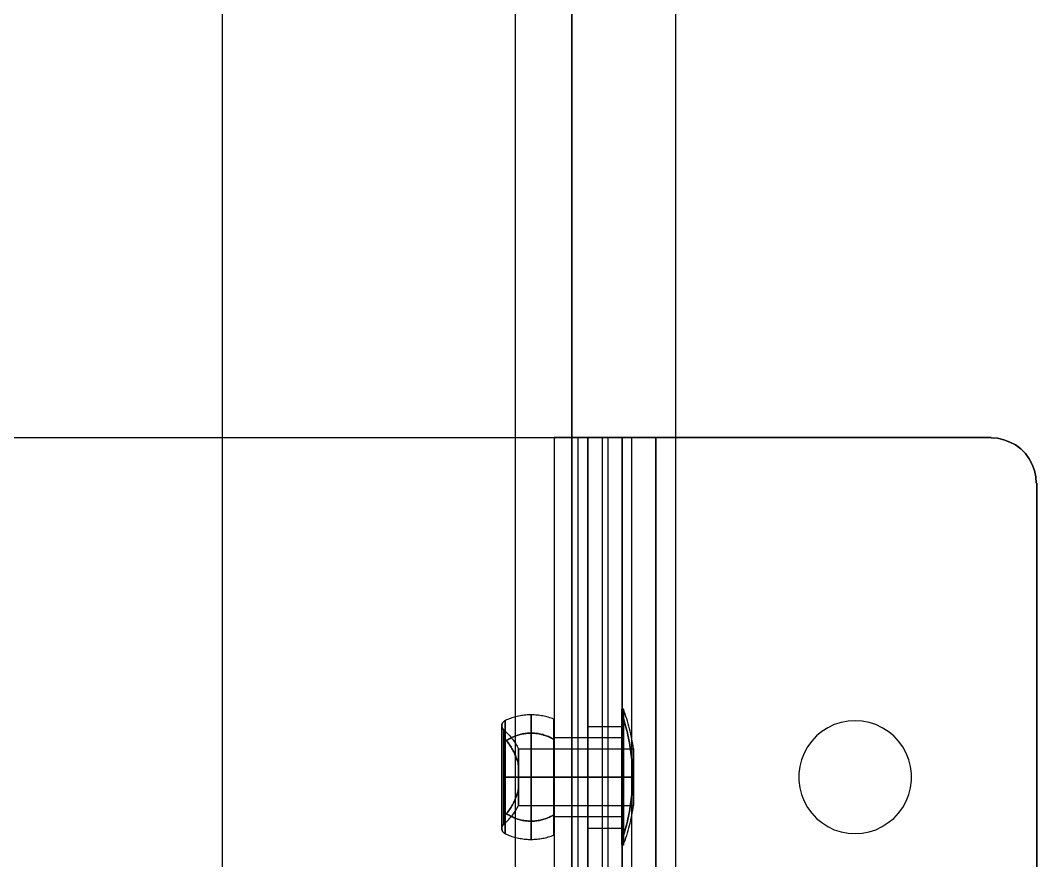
# Model space of a CAD drawing. Header units: millimetres. Extents: x 151130 to 215929, y 2134 to 34533.
# Drawn here: x 160942.96 to 160987.82, y 27814.2 to 27851.29 of the extents above; entities that cross this region are included whole.
import ezdxf

# ---------------------------------------------------------------- set-up
doc = ezdxf.new("R2010")
doc.units = ezdxf.units.MM
doc.layers.add('MUEBLES', color=8, linetype='Continuous')
doc.layers.add('OH!-Furniture', color=7, linetype='Continuous')

# ---------------------------------------------------------------- blocks, each defined once
blk = doc.blocks.new('GANCHO C SIMPLE-flat-4')
at = {"layer": 'OH!-Furniture', "color": 2, "flags": 128}
for points in [[(-66.058, -1014.904), (-96.044, -1014.904), (-96.044, -896.504), (-66.058, -896.504), (-66.058, -1014.904), (-96.044, -1014.904), (-96.044, -896.504), (-66.058, -896.504)], [(-83.542, -1012.745), (-83.533, -1012.728), (-83.523, -1012.711), (-83.512, -1012.696), (-83.5, -1012.68), (-83.486, -1012.667), (-83.472, -1012.655), (-83.456, -1012.643), (-83.44, -1012.633), (-83.423, -1012.624), (-83.405, -1012.616), (-83.387, -1012.61), (-83.369, -1012.605), (-83.35, -1012.601), (-83.331, -1012.6), (-83.311, -1012.599), (-83.292, -1012.6), (-83.273, -1012.602), (-83.255, -1012.606), (-83.236, -1012.612), (-83.218, -1012.619), (-83.201, -1012.627), (-83.184, -1012.636), (-83.168, -1012.647), (-83.153, -1012.659), (-83.139, -1012.671), (-83.126, -1012.686), (-83.139, -1012.671), (-83.153, -1012.659), (-83.168, -1012.647), (-83.184, -1012.636), (-83.201, -1012.627), (-83.218, -1012.619), (-83.236, -1012.612), (-83.255, -1012.606), (-83.273, -1012.602), (-83.292, -1012.6), (-83.311, -1012.599), (-83.331, -1012.6), (-83.35, -1012.601), (-83.369, -1012.605), (-83.387, -1012.61), (-83.405, -1012.616), (-83.423, -1012.624), (-83.44, -1012.633), (-83.456, -1012.643), (-83.472, -1012.655), (-83.486, -1012.667), (-83.5, -1012.68), (-83.512, -1012.696), (-83.523, -1012.711), (-83.533, -1012.728)], [(-82.71, -1014.89), (-82.736, -1014.844), (-82.761, -1014.798), (-82.786, -1014.75), (-82.808, -1014.703), (-82.83, -1014.654), (-82.85, -1014.605), (-82.869, -1014.556), (-82.886, -1014.506), (-82.902, -1014.456), (-82.917, -1014.405), (-82.93, -1014.354), (-82.942, -1014.302), (-82.952, -1014.25), (-82.961, -1014.198), (-82.969, -1014.146), (-82.975, -1014.094), (-82.98, -1014.041), (-82.984, -1013.988), (-82.986, -1013.935), (-82.986, -1013.882), (-82.985, -1013.829), (-82.983, -1013.776), (-82.979, -1013.723), (-82.974, -1013.671), (-82.967, -1013.618), (-82.959, -1013.566), (-82.95, -1013.514), (-82.938, -1013.463), (-82.926, -1013.411), (-82.913, -1013.36), (-82.897, -1013.309), (-82.881, -1013.259), (-82.863, -1013.209), (-82.844, -1013.16), (-82.823, -1013.111), (-82.801, -1013.063), (-82.778, -1013.015), (-82.754, -1012.968), (-82.728, -1012.922), (-82.701, -1012.877), (-82.673, -1012.832), (-82.643, -1012.788), (-82.613, -1012.745), (-82.643, -1012.788), (-82.673, -1012.832), (-82.701, -1012.877), (-82.728, -1012.922), (-82.754, -1012.968), (-82.778, -1013.015), (-82.801, -1013.063), (-82.823, -1013.111), (-82.844, -1013.16), (-82.863, -1013.209), (-82.881, -1013.259), (-82.897, -1013.309), (-82.913, -1013.36), (-82.926, -1013.411), (-82.938, -1013.463), (-82.95, -1013.514), (-82.959, -1013.566), (-82.967, -1013.618), (-82.974, -1013.671), (-82.979, -1013.723), (-82.983, -1013.776), (-82.985, -1013.829), (-82.986, -1013.882), (-82.986, -1013.935), (-82.984, -1013.988), (-82.98, -1014.041), (-82.975, -1014.094), (-82.969, -1014.146), (-82.961, -1014.198), (-82.952, -1014.25), (-82.942, -1014.302), (-82.93, -1014.354), (-82.917, -1014.405), (-82.902, -1014.456), (-82.886, -1014.506), (-82.869, -1014.556), (-82.85, -1014.605), (-82.83, -1014.654), (-82.808, -1014.703), (-82.786, -1014.75), (-82.761, -1014.798), (-82.736, -1014.844)], [(-81.541, -1013.34), (-81.599, -1013.327), (-81.657, -1013.313), (-81.714, -1013.298), (-81.771, -1013.281), (-81.827, -1013.263), (-81.883, -1013.244), (-81.939, -1013.223), (-81.993, -1013.201), (-82.048, -1013.178), (-82.102, -1013.154), (-82.155, -1013.128), (-82.208, -1013.101), (-82.26, -1013.073), (-82.311, -1013.043), (-82.362, -1013.013), (-82.412, -1012.981), (-82.461, -1012.948), (-82.509, -1012.914), (-82.557, -1012.878), (-82.603, -1012.842), (-82.65, -1012.804), (-82.694, -1012.765), (-82.738, -1012.726), (-82.781, -1012.685), (-82.738, -1012.726), (-82.694, -1012.765), (-82.65, -1012.804), (-82.603, -1012.842), (-82.557, -1012.878), (-82.509, -1012.914), (-82.461, -1012.948), (-82.412, -1012.981), (-82.362, -1013.013), (-82.311, -1013.043), (-82.26, -1013.073), (-82.208, -1013.101), (-82.155, -1013.128), (-82.102, -1013.154), (-82.048, -1013.178), (-81.993, -1013.201), (-81.939, -1013.223), (-81.883, -1013.244), (-81.827, -1013.263), (-81.771, -1013.281), (-81.714, -1013.298), (-81.657, -1013.313), (-81.599, -1013.327)], [(-81.044, -1012.686), (-81.044, -1012.765), (-81.044, -1012.842), (-81.044, -1012.915), (-81.044, -1012.986), (-81.044, -1013.053), (-81.044, -1013.118), (-81.044, -1013.178), (-81.044, -1013.236), (-81.044, -1013.29), (-81.044, -1013.34), (-81.044, -1013.29), (-81.044, -1013.236), (-81.044, -1013.178), (-81.044, -1013.118), (-81.044, -1013.053), (-81.044, -1012.986), (-81.044, -1012.915), (-81.044, -1012.842), (-81.044, -1012.765)], [(-79.305, -1012.685), (-79.348, -1012.726), (-79.393, -1012.765), (-79.437, -1012.804), (-79.483, -1012.842), (-79.53, -1012.878), (-79.577, -1012.914), (-79.626, -1012.948), (-79.675, -1012.981), (-79.725, -1013.013), (-79.775, -1013.043), (-79.826, -1013.073), (-79.879, -1013.101), (-79.931, -1013.128), (-79.985, -1013.154), (-80.039, -1013.178), (-80.093, -1013.201), (-80.148, -1013.223), (-80.203, -1013.244), (-80.259, -1013.263), (-80.316, -1013.281), (-80.373, -1013.298), (-80.43, -1013.313), (-80.488, -1013.327), (-80.545, -1013.34), (-80.488, -1013.327), (-80.43, -1013.313), (-80.372, -1013.298), (-80.316, -1013.281), (-80.259, -1013.263), (-80.203, -1013.244), (-80.148, -1013.223), (-80.093, -1013.201), (-80.039, -1013.178), (-79.985, -1013.154), (-79.931, -1013.128), (-79.879, -1013.101), (-79.826, -1013.073), (-79.775, -1013.043), (-79.725, -1013.013), (-79.675, -1012.981), (-79.626, -1012.948), (-79.577, -1012.914), (-79.53, -1012.878), (-79.483, -1012.842), (-79.437, -1012.804), (-79.393, -1012.765), (-79.348, -1012.726)], [(-79.473, -1012.745), (-79.443, -1012.788), (-79.413, -1012.832), (-79.385, -1012.877), (-79.358, -1012.922), (-79.333, -1012.968), (-79.308, -1013.015), (-79.285, -1013.063), (-79.263, -1013.111), (-79.243, -1013.16), (-79.223, -1013.209), (-79.205, -1013.259), (-79.189, -1013.309), (-79.174, -1013.36), (-79.16, -1013.411), (-79.148, -1013.463), (-79.137, -1013.514), (-79.127, -1013.566), (-79.119, -1013.618), (-79.113, -1013.671), (-79.108, -1013.723), (-79.104, -1013.776), (-79.101, -1013.829), (-79.1, -1013.882), (-79.101, -1013.935), (-79.103, -1013.988), (-79.106, -1014.041), (-79.111, -1014.094), (-79.117, -1014.146), (-79.125, -1014.198), (-79.134, -1014.25), (-79.145, -1014.302), (-79.157, -1014.354), (-79.169, -1014.405), (-79.185, -1014.456), (-79.2, -1014.506), (-79.218, -1014.556), (-79.237, -1014.605), (-79.257, -1014.654), (-79.278, -1014.703), (-79.301, -1014.75), (-79.325, -1014.798), (-79.35, -1014.844), (-79.377, -1014.89), (-79.35, -1014.844), (-79.325, -1014.798), (-79.301, -1014.75), (-79.278, -1014.703), (-79.257, -1014.654), (-79.237, -1014.605), (-79.218, -1014.556), (-79.2, -1014.506), (-79.185, -1014.456), (-79.169, -1014.405), (-79.157, -1014.354), (-79.145, -1014.302), (-79.134, -1014.25), (-79.125, -1014.198), (-79.117, -1014.146), (-79.111, -1014.094), (-79.106, -1014.041), (-79.103, -1013.988), (-79.101, -1013.935), (-79.1, -1013.882), (-79.101, -1013.829), (-79.104, -1013.776), (-79.108, -1013.723), (-79.113, -1013.671), (-79.119, -1013.618), (-79.127, -1013.566), (-79.137, -1013.514), (-79.148, -1013.463), (-79.16, -1013.411), (-79.174, -1013.36), (-79.189, -1013.309), (-79.205, -1013.259), (-79.223, -1013.209), (-79.243, -1013.16), (-79.263, -1013.111), (-79.285, -1013.063), (-79.308, -1013.015), (-79.333, -1012.968), (-79.358, -1012.922), (-79.385, -1012.877), (-79.413, -1012.832), (-79.443, -1012.788)], [(-78.961, -1012.686), (-78.948, -1012.671), (-78.934, -1012.659), (-78.919, -1012.647), (-78.903, -1012.636), (-78.886, -1012.627), (-78.869, -1012.619), (-78.851, -1012.612), (-78.832, -1012.606), (-78.814, -1012.602), (-78.795, -1012.6), (-78.776, -1012.599), (-78.757, -1012.6), (-78.737, -1012.601), (-78.718, -1012.605), (-78.7, -1012.61), (-78.682, -1012.616), (-78.664, -1012.624), (-78.647, -1012.633), (-78.631, -1012.643), (-78.616, -1012.655), (-78.601, -1012.667), (-78.587, -1012.68), (-78.575, -1012.696), (-78.564, -1012.711), (-78.554, -1012.728), (-78.545, -1012.745), (-78.554, -1012.728), (-78.564, -1012.711), (-78.575, -1012.696), (-78.587, -1012.68), (-78.601, -1012.667), (-78.616, -1012.655), (-78.631, -1012.643), (-78.647, -1012.633), (-78.664, -1012.624), (-78.682, -1012.616), (-78.7, -1012.61), (-78.718, -1012.605), (-78.737, -1012.601), (-78.757, -1012.6), (-78.776, -1012.599), (-78.795, -1012.6), (-78.814, -1012.602), (-78.832, -1012.606), (-78.851, -1012.612), (-78.869, -1012.619), (-78.886, -1012.627), (-78.903, -1012.636), (-78.919, -1012.647), (-78.934, -1012.659), (-78.948, -1012.671)], [(-81.043, -1018.412), (-81.043, -1013.34)], [(-66.058, -1017.908), (-66.058, -1017.954), (-66.058, -1018.094), (-66.058, -1018.343), (-66.058, -1018.655), (-66.058, -1019.012), (-66.058, -1019.401), (-66.058, -1018.81), (-66.058, -1018.25), (-66.058, -1017.736), (-66.058, -1017.285), (-66.058, -1016.912), (-66.058, -1016.632), (-66.058, -1016.461), (-66.058, -1016.398), (-66.058, -1016.352), (-66.058, -1016.196), (-66.058, -1015.963), (-66.058, -1015.651), (-66.058, -1015.293), (-66.058, -1014.904), (-66.058, -1015.48), (-66.058, -1016.056), (-66.058, -1016.569), (-66.058, -1017.021), (-66.058, -1017.394), (-66.058, -1017.674), (-66.058, -1017.845)], [(-81.043, -1017.908), (-81.043, -1016.398)], [(-81.043, -1017.965), (-81.043, -1017.89)], [(-66.058, -1017.908), (-96.044, -1017.908)], [(-78.462, -1017.965), (-78.566, -1017.997), (-78.671, -1018.028), (-78.776, -1018.058), (-78.881, -1018.087), (-78.987, -1018.114), (-79.094, -1018.139), (-79.2, -1018.164), (-79.307, -1018.187), (-79.414, -1018.208), (-79.521, -1018.229), (-79.629, -1018.248), (-79.737, -1018.265), (-79.845, -1018.282), (-79.953, -1018.296), (-80.062, -1018.31), (-80.171, -1018.321), (-80.279, -1018.332), (-80.388, -1018.341), (-80.497, -1018.349), (-80.606, -1018.355), (-80.716, -1018.36), (-80.825, -1018.364), (-80.934, -1018.366), (-81.043, -1018.366), (-81.153, -1018.366), (-81.262, -1018.364), (-81.371, -1018.36), (-81.48, -1018.355), (-81.589, -1018.349), (-81.698, -1018.341), (-81.807, -1018.332), (-81.916, -1018.321), (-82.025, -1018.31), (-82.133, -1018.296), (-82.242, -1018.282), (-82.35, -1018.265), (-82.457, -1018.248), (-82.565, -1018.229), (-82.673, -1018.208), (-82.78, -1018.187), (-82.887, -1018.164), (-82.993, -1018.139), (-83.099, -1018.114), (-83.205, -1018.087), (-83.311, -1018.058), (-83.416, -1018.028), (-83.52, -1017.997), (-83.625, -1017.965), (-83.52, -1017.997), (-83.416, -1018.028), (-83.311, -1018.058), (-83.205, -1018.087), (-83.099, -1018.114), (-82.993, -1018.139), (-82.887, -1018.164), (-82.78, -1018.187), (-82.673, -1018.208), (-82.565, -1018.229), (-82.457, -1018.248), (-82.35, -1018.265), (-82.242, -1018.282), (-82.133, -1018.296), (-82.025, -1018.31), (-81.916, -1018.321), (-81.807, -1018.332), (-81.698, -1018.341), (-81.589, -1018.349), (-81.48, -1018.355), (-81.371, -1018.36), (-81.262, -1018.364), (-81.153, -1018.366), (-81.043, -1018.366), (-80.934, -1018.366), (-80.825, -1018.364), (-80.716, -1018.36), (-80.606, -1018.355), (-80.497, -1018.349), (-80.388, -1018.341), (-80.279, -1018.332), (-80.171, -1018.321), (-80.062, -1018.31), (-79.953, -1018.296), (-79.845, -1018.282), (-79.737, -1018.265), (-79.629, -1018.248), (-79.521, -1018.229), (-79.414, -1018.208), (-79.307, -1018.187), (-79.2, -1018.164), (-79.094, -1018.139), (-78.987, -1018.114), (-78.881, -1018.087), (-78.776, -1018.058), (-78.671, -1018.028), (-78.566, -1017.997)], [(-78.803, -1017.908), (-78.865, -1017.908), (-79.02, -1017.908), (-79.3, -1017.908), (-79.643, -1017.908), (-80.078, -1017.908), (-80.545, -1017.908), (-81.043, -1017.908), (-81.557, -1017.908), (-82.024, -1017.908), (-82.459, -1017.908), (-82.802, -1017.908), (-83.082, -1017.908), (-83.237, -1017.908), (-83.3, -1017.908), (-83.237, -1017.908), (-83.082, -1017.908), (-82.802, -1017.908), (-82.459, -1017.908), (-82.024, -1017.908), (-81.557, -1017.908), (-81.043, -1017.908), (-80.545, -1017.908), (-80.078, -1017.908), (-79.643, -1017.908), (-79.3, -1017.908), (-79.02, -1017.908), (-78.865, -1017.908), (-78.803, -1017.908)], [(-78.554, -1028.193), (-78.569, -1027.882), (-78.631, -1027.571), (-78.725, -1027.275), (-78.865, -1026.995), (-79.036, -1026.731), (-79.223, -1026.482), (-79.456, -1026.279), (-79.705, -1026.093), (-79.985, -1025.937), (-80.281, -1025.828), (-80.576, -1025.75), (-80.888, -1025.704), (-81.199, -1025.704), (-81.51, -1025.75), (-81.806, -1025.828), (-82.101, -1025.937), (-82.381, -1026.093), (-82.63, -1026.279), (-82.864, -1026.482), (-83.051, -1026.731), (-83.222, -1026.995), (-83.362, -1027.275), (-83.455, -1027.571), (-83.517, -1027.882), (-83.533, -1028.193), (-83.517, -1028.504), (-83.455, -1028.816), (-83.362, -1029.111), (-83.222, -1029.391), (-83.051, -1029.656), (-82.864, -1029.905), (-82.63, -1030.107), (-82.381, -1030.294), (-82.101, -1030.449), (-81.806, -1030.558), (-81.51, -1030.636), (-81.199, -1030.683), (-80.888, -1030.683), (-80.576, -1030.636), (-80.281, -1030.558), (-79.985, -1030.449), (-79.705, -1030.294), (-79.456, -1030.107), (-79.223, -1029.905), (-79.036, -1029.656), (-78.865, -1029.391), (-78.725, -1029.111), (-78.631, -1028.816), (-78.569, -1028.504), (-78.554, -1028.193)], [(-78.554, -1028.193), (-78.569, -1027.882), (-78.631, -1027.571), (-78.725, -1027.275), (-78.865, -1026.995), (-79.036, -1026.731), (-79.223, -1026.482), (-79.456, -1026.279), (-79.705, -1026.093), (-79.985, -1025.937), (-80.281, -1025.828), (-80.576, -1025.75), (-80.888, -1025.704), (-81.199, -1025.704), (-81.51, -1025.75), (-81.806, -1025.828), (-82.101, -1025.937), (-82.381, -1026.093), (-82.63, -1026.279), (-82.864, -1026.482), (-83.051, -1026.731), (-83.222, -1026.995), (-83.362, -1027.275), (-83.455, -1027.571), (-83.517, -1027.882), (-83.533, -1028.193), (-83.517, -1028.504), (-83.455, -1028.816), (-83.362, -1029.111), (-83.222, -1029.391), (-83.051, -1029.656), (-82.864, -1029.905), (-82.63, -1030.107), (-82.381, -1030.294), (-82.101, -1030.449), (-81.806, -1030.558), (-81.51, -1030.636), (-81.199, -1030.683), (-80.888, -1030.683), (-80.576, -1030.636), (-80.281, -1030.558), (-79.985, -1030.449), (-79.705, -1030.294), (-79.456, -1030.107), (-79.223, -1029.905), (-79.036, -1029.656), (-78.865, -1029.391), (-78.725, -1029.111), (-78.631, -1028.816), (-78.569, -1028.504), (-78.554, -1028.193)], [(-66.074, -1034.2), (-66.09, -1034.48), (-66.152, -1034.76), (-66.261, -1035.024), (-66.385, -1035.273), (-66.556, -1035.507), (-66.759, -1035.709), (-66.992, -1035.88), (-67.241, -1036.005), (-67.506, -1036.114), (-67.786, -1036.176), (-68.066, -1036.191), (-67.786, -1036.176), (-67.506, -1036.114), (-67.241, -1036.005), (-66.992, -1035.88), (-66.759, -1035.709), (-66.556, -1035.507), (-66.385, -1035.273), (-66.261, -1035.024), (-66.152, -1034.76), (-66.09, -1034.48)], [(-94.036, -1036.207), (-68.066, -1036.207)]]:
    blk.add_lwpolyline(points, close=True, dxfattribs=at)
for points in [[(-78.297, -1013.89), (-78.304, -1013.89), (-78.315, -1013.89), (-78.331, -1013.89), (-78.351, -1013.89), (-78.375, -1013.89), (-78.404, -1013.89), (-78.437, -1013.89), (-78.474, -1013.89), (-78.515, -1013.89), (-78.561, -1013.89), (-78.61, -1013.89), (-78.664, -1013.89), (-78.721, -1013.89), (-78.782, -1013.89), (-78.846, -1013.89), (-78.915, -1013.89), (-78.986, -1013.89), (-79.062, -1013.89), (-79.14, -1013.89), (-79.221, -1013.89), (-79.305, -1013.89), (-79.393, -1013.89), (-79.482, -1013.89), (-79.575, -1013.89), (-79.67, -1013.89), (-79.766, -1013.89), (-79.866, -1013.89), (-79.966, -1013.89), (-80.069, -1013.89), (-80.174, -1013.89), (-80.279, -1013.89), (-80.386, -1013.89), (-80.494, -1013.89), (-80.603, -1013.89), (-80.712, -1013.89), (-80.822, -1013.89), (-80.933, -1013.89), (-81.043, -1013.89), (-81.043, -1013.783), (-81.043, -1013.676), (-81.043, -1013.569), (-81.043, -1013.463), (-81.043, -1013.356), (-81.043, -1013.251), (-81.043, -1013.147), (-81.043, -1013.045), (-81.043, -1012.943), (-81.043, -1012.843), (-81.043, -1012.745), (-81.043, -1012.843), (-81.043, -1012.943), (-81.043, -1013.045), (-81.043, -1013.147), (-81.043, -1013.251), (-81.043, -1013.356), (-81.043, -1013.463), (-81.043, -1013.569), (-81.043, -1013.676), (-81.043, -1013.783), (-81.043, -1013.89), (-81.154, -1013.89), (-81.265, -1013.89), (-81.375, -1013.89), (-81.484, -1013.89), (-81.593, -1013.89), (-81.701, -1013.89), (-81.808, -1013.89), (-81.914, -1013.89), (-82.018, -1013.89), (-82.121, -1013.89), (-82.221, -1013.89), (-82.321, -1013.89), (-82.418, -1013.89), (-82.512, -1013.89), (-82.605, -1013.89), (-82.695, -1013.89), (-82.782, -1013.89), (-82.866, -1013.89), (-82.947, -1013.89), (-83.025, -1013.89), (-83.101, -1013.89), (-83.172, -1013.89), (-83.241, -1013.89), (-83.305, -1013.89), (-83.366, -1013.89), (-83.423, -1013.89), (-83.477, -1013.89), (-83.526, -1013.89), (-83.572, -1013.89), (-83.613, -1013.89), (-83.65, -1013.89), (-83.683, -1013.89), (-83.712, -1013.89), (-83.736, -1013.89), (-83.756, -1013.89), (-83.772, -1013.89), (-83.783, -1013.89), (-83.79, -1013.89), (-83.792, -1013.89)], [(-83.541, -1012.745), (-83.567, -1012.802), (-83.591, -1012.86), (-83.614, -1012.919), (-83.636, -1012.978), (-83.656, -1013.038), (-83.675, -1013.098), (-83.692, -1013.159), (-83.708, -1013.219), (-83.723, -1013.281), (-83.736, -1013.342), (-83.748, -1013.404), (-83.758, -1013.466), (-83.768, -1013.528), (-83.775, -1013.591), (-83.781, -1013.654), (-83.786, -1013.717), (-83.789, -1013.779), (-83.791, -1013.842), (-83.791, -1013.905), (-83.79, -1013.968), (-83.788, -1014.031), (-83.784, -1014.094), (-83.778, -1014.157), (-83.772, -1014.219), (-83.763, -1014.282), (-83.754, -1014.344), (-83.742, -1014.406), (-83.73, -1014.468), (-83.716, -1014.53), (-83.701, -1014.591), (-83.684, -1014.651), (-83.666, -1014.712), (-83.646, -1014.772), (-83.625, -1014.831), (-83.603, -1014.89)], [(-83.601, -1014.89), (-83.595, -1014.89), (-83.584, -1014.89), (-83.569, -1014.89), (-83.549, -1014.89), (-83.525, -1014.89), (-83.497, -1014.89), (-83.465, -1014.89), (-83.428, -1014.89), (-83.388, -1014.89), (-83.343, -1014.89), (-83.295, -1014.89), (-83.243, -1014.89), (-83.187, -1014.89), (-83.127, -1014.89), (-83.064, -1014.89), (-82.997, -1014.89), (-82.927, -1014.89), (-82.854, -1014.89), (-82.777, -1014.89), (-82.698, -1014.89), (-82.616, -1014.89), (-82.531, -1014.89), (-82.444, -1014.89), (-82.354, -1014.89), (-82.262, -1014.89), (-82.168, -1014.89), (-82.072, -1014.89), (-81.974, -1014.89), (-81.875, -1014.89), (-81.774, -1014.89), (-81.672, -1014.89), (-81.569, -1014.89), (-81.465, -1014.89), (-81.36, -1014.89), (-81.255, -1014.89), (-81.149, -1014.89), (-81.043, -1014.89), (-80.938, -1014.89), (-80.832, -1014.89), (-80.727, -1014.89), (-80.622, -1014.89), (-80.518, -1014.89), (-80.415, -1014.89), (-80.313, -1014.89), (-80.212, -1014.89), (-80.113, -1014.89), (-80.015, -1014.89), (-79.919, -1014.89), (-79.825, -1014.89), (-79.733, -1014.89), (-79.643, -1014.89), (-79.556, -1014.89), (-79.471, -1014.89), (-79.389, -1014.89), (-79.31, -1014.89), (-79.234, -1014.89), (-79.16, -1014.89), (-79.09, -1014.89), (-79.023, -1014.89), (-78.96, -1014.89), (-78.9, -1014.89), (-78.844, -1014.89), (-78.792, -1014.89), (-78.744, -1014.89), (-78.699, -1014.89), (-78.659, -1014.89), (-78.622, -1014.89), (-78.59, -1014.89), (-78.562, -1014.89), (-78.538, -1014.89), (-78.518, -1014.89), (-78.503, -1014.89), (-78.492, -1014.89), (-78.486, -1014.89), (-78.483, -1014.89), (-78.461, -1014.831), (-78.44, -1014.772), (-78.421, -1014.712), (-78.403, -1014.651), (-78.386, -1014.591), (-78.371, -1014.53), (-78.356, -1014.468), (-78.344, -1014.406), (-78.333, -1014.344), (-78.323, -1014.282), (-78.315, -1014.219), (-78.308, -1014.157), (-78.303, -1014.094), (-78.299, -1014.031), (-78.296, -1013.968), (-78.295, -1013.905), (-78.296, -1013.842), (-78.297, -1013.779), (-78.301, -1013.717), (-78.305, -1013.654), (-78.312, -1013.591), (-78.319, -1013.528), (-78.328, -1013.466), (-78.339, -1013.404), (-78.35, -1013.342), (-78.364, -1013.281), (-78.378, -1013.219), (-78.394, -1013.159), (-78.412, -1013.098), (-78.431, -1013.038), (-78.451, -1012.978), (-78.472, -1012.919), (-78.495, -1012.86), (-78.519, -1012.802), (-78.545, -1012.745)], [(-83.54, -1012.745), (-83.533, -1012.745), (-83.522, -1012.745), (-83.506, -1012.745), (-83.486, -1012.745), (-83.461, -1012.745), (-83.432, -1012.745), (-83.399, -1012.745), (-83.361, -1012.745), (-83.32, -1012.745), (-83.274, -1012.745), (-83.224, -1012.745), (-83.171, -1012.745), (-83.113, -1012.745), (-83.052, -1012.745), (-82.987, -1012.745), (-82.919, -1012.745), (-82.847, -1012.745), (-82.772, -1012.745), (-82.694, -1012.745), (-82.613, -1012.745), (-82.529, -1012.745), (-82.442, -1012.745), (-82.353, -1012.745), (-82.262, -1012.745), (-82.168, -1012.745), (-82.073, -1012.745), (-81.975, -1012.745), (-81.876, -1012.745), (-81.775, -1012.745), (-81.673, -1012.745), (-81.57, -1012.745), (-81.466, -1012.745), (-81.361, -1012.745), (-81.256, -1012.745), (-81.149, -1012.745), (-81.043, -1012.745), (-80.938, -1012.745), (-80.831, -1012.745), (-80.726, -1012.745), (-80.621, -1012.745), (-80.517, -1012.745), (-80.414, -1012.745), (-80.312, -1012.745), (-80.211, -1012.745), (-80.112, -1012.745), (-80.015, -1012.745), (-79.919, -1012.745), (-79.825, -1012.745), (-79.734, -1012.745), (-79.645, -1012.745), (-79.558, -1012.745), (-79.474, -1012.745), (-79.393, -1012.745), (-79.315, -1012.745), (-79.24, -1012.745), (-79.168, -1012.745), (-79.1, -1012.745), (-79.035, -1012.745), (-78.974, -1012.745), (-78.916, -1012.745), (-78.863, -1012.745), (-78.813, -1012.745), (-78.767, -1012.745), (-78.726, -1012.745), (-78.688, -1012.745), (-78.655, -1012.745), (-78.626, -1012.745), (-78.601, -1012.745), (-78.581, -1012.745), (-78.565, -1012.745), (-78.554, -1012.745), (-78.548, -1012.745), (-78.545, -1012.745), (-78.548, -1012.745), (-78.554, -1012.745), (-78.565, -1012.745), (-78.581, -1012.745), (-78.601, -1012.745), (-78.626, -1012.745), (-78.655, -1012.745), (-78.688, -1012.745), (-78.726, -1012.745), (-78.767, -1012.745), (-78.813, -1012.745), (-78.863, -1012.745), (-78.916, -1012.745), (-78.974, -1012.745), (-79.035, -1012.745), (-79.1, -1012.745), (-79.168, -1012.745), (-79.24, -1012.745), (-79.315, -1012.745), (-79.393, -1012.745), (-79.474, -1012.745), (-79.558, -1012.745), (-79.645, -1012.745), (-79.734, -1012.745), (-79.825, -1012.745), (-79.919, -1012.745), (-80.015, -1012.745), (-80.112, -1012.745), (-80.211, -1012.745), (-80.312, -1012.745), (-80.414, -1012.745), (-80.517, -1012.745), (-80.621, -1012.745), (-80.726, -1012.745), (-80.831, -1012.745), (-80.938, -1012.745), (-81.043, -1012.745), (-81.149, -1012.745), (-81.256, -1012.745), (-81.361, -1012.745), (-81.466, -1012.745), (-81.57, -1012.745), (-81.673, -1012.745), (-81.775, -1012.745), (-81.876, -1012.745), (-81.975, -1012.745), (-82.073, -1012.745), (-82.168, -1012.745), (-82.262, -1012.745), (-82.353, -1012.745), (-82.442, -1012.745), (-82.529, -1012.745), (-82.613, -1012.745), (-82.694, -1012.745), (-82.772, -1012.745), (-82.847, -1012.745), (-82.919, -1012.745), (-82.987, -1012.745), (-83.052, -1012.745), (-83.113, -1012.745), (-83.171, -1012.745), (-83.224, -1012.745), (-83.274, -1012.745), (-83.32, -1012.745), (-83.361, -1012.745), (-83.399, -1012.745), (-83.432, -1012.745), (-83.461, -1012.745), (-83.486, -1012.745), (-83.506, -1012.745), (-83.522, -1012.745), (-83.533, -1012.745), (-83.54, -1012.745), (-83.542, -1012.745)], [(-78.74, -1012.601), (-78.746, -1012.601), (-78.757, -1012.601), (-78.772, -1012.601), (-78.792, -1012.601), (-78.816, -1012.601), (-78.844, -1012.601), (-78.876, -1012.601), (-78.913, -1012.601), (-78.954, -1012.601), (-78.998, -1012.601), (-79.046, -1012.601), (-79.099, -1012.601), (-79.154, -1012.601), (-79.214, -1012.601), (-79.277, -1012.601), (-79.343, -1012.601), (-79.413, -1012.601), (-79.486, -1012.601), (-79.561, -1012.601), (-79.64, -1012.601), (-79.721, -1012.601), (-79.804, -1012.601), (-79.89, -1012.601), (-79.979, -1012.601), (-80.069, -1012.601), (-80.161, -1012.601), (-80.255, -1012.601), (-80.35, -1012.601), (-80.447, -1012.601), (-80.544, -1012.601), (-80.643, -1012.601), (-80.743, -1012.601), (-80.843, -1012.601), (-80.943, -1012.601), (-81.043, -1012.601), (-81.144, -1012.601), (-81.244, -1012.601), (-81.344, -1012.601), (-81.444, -1012.601), (-81.543, -1012.601), (-81.64, -1012.601), (-81.737, -1012.601), (-81.832, -1012.601), (-81.926, -1012.601), (-82.018, -1012.601), (-82.109, -1012.601), (-82.197, -1012.601), (-82.283, -1012.601), (-82.366, -1012.601), (-82.447, -1012.601), (-82.526, -1012.601), (-82.601, -1012.601), (-82.674, -1012.601), (-82.744, -1012.601), (-82.81, -1012.601), (-82.873, -1012.601), (-82.933, -1012.601), (-82.988, -1012.601), (-83.041, -1012.601), (-83.089, -1012.601), (-83.133, -1012.601), (-83.174, -1012.601), (-83.211, -1012.601), (-83.243, -1012.601), (-83.271, -1012.601), (-83.295, -1012.601), (-83.315, -1012.601), (-83.33, -1012.601), (-83.341, -1012.601), (-83.347, -1012.601), (-83.35, -1012.601), (-83.347, -1012.601), (-83.341, -1012.601), (-83.33, -1012.601), (-83.315, -1012.601), (-83.295, -1012.601), (-83.271, -1012.601), (-83.243, -1012.601), (-83.211, -1012.601), (-83.174, -1012.601), (-83.133, -1012.601), (-83.089, -1012.601), (-83.041, -1012.601), (-82.988, -1012.601), (-82.933, -1012.601), (-82.873, -1012.601), (-82.81, -1012.601), (-82.744, -1012.601), (-82.674, -1012.601), (-82.601, -1012.601), (-82.526, -1012.601), (-82.447, -1012.601), (-82.366, -1012.601), (-82.283, -1012.601), (-82.197, -1012.601), (-82.109, -1012.601), (-82.018, -1012.601), (-81.926, -1012.601), (-81.832, -1012.601), (-81.737, -1012.601), (-81.64, -1012.601), (-81.543, -1012.601), (-81.444, -1012.601), (-81.344, -1012.601), (-81.244, -1012.601), (-81.144, -1012.601), (-81.043, -1012.601), (-80.943, -1012.601), (-80.843, -1012.601), (-80.743, -1012.601), (-80.643, -1012.601), (-80.544, -1012.601), (-80.447, -1012.601), (-80.35, -1012.601), (-80.255, -1012.601), (-80.161, -1012.601), (-80.069, -1012.601), (-79.979, -1012.601), (-79.89, -1012.601), (-79.804, -1012.601), (-79.721, -1012.601), (-79.64, -1012.601), (-79.561, -1012.601), (-79.486, -1012.601), (-79.413, -1012.601), (-79.343, -1012.601), (-79.277, -1012.601), (-79.214, -1012.601), (-79.154, -1012.601), (-79.099, -1012.601), (-79.046, -1012.601), (-78.998, -1012.601), (-78.954, -1012.601), (-78.913, -1012.601), (-78.876, -1012.601), (-78.844, -1012.601), (-78.816, -1012.601), (-78.792, -1012.601), (-78.772, -1012.601), (-78.757, -1012.601), (-78.746, -1012.601), (-78.74, -1012.601), (-78.737, -1012.601)], [(-78.962, -1012.686), (-78.964, -1012.686), (-78.971, -1012.686), (-78.982, -1012.686), (-78.997, -1012.686), (-79.017, -1012.686), (-79.041, -1012.686), (-79.069, -1012.686), (-79.102, -1012.686), (-79.139, -1012.686), (-79.18, -1012.686), (-79.225, -1012.686), (-79.273, -1012.686), (-79.326, -1012.686), (-79.382, -1012.686), (-79.442, -1012.686), (-79.505, -1012.686), (-79.571, -1012.686), (-79.641, -1012.686), (-79.713, -1012.686), (-79.789, -1012.686), (-79.867, -1012.686), (-79.948, -1012.686), (-80.03, -1012.686), (-80.116, -1012.686), (-80.203, -1012.686), (-80.291, -1012.686), (-80.382, -1012.686), (-80.474, -1012.686), (-80.567, -1012.686), (-80.661, -1012.686), (-80.756, -1012.686), (-80.852, -1012.686), (-80.947, -1012.686), (-81.043, -1012.686), (-81.14, -1012.686), (-81.235, -1012.686), (-81.331, -1012.686), (-81.426, -1012.686), (-81.52, -1012.686), (-81.614, -1012.686), (-81.705, -1012.686), (-81.796, -1012.686), (-81.884, -1012.686), (-81.971, -1012.686), (-82.057, -1012.686), (-82.139, -1012.686), (-82.22, -1012.686), (-82.298, -1012.686), (-82.374, -1012.686), (-82.446, -1012.686), (-82.516, -1012.686), (-82.582, -1012.686), (-82.645, -1012.686), (-82.705, -1012.686), (-82.761, -1012.686), (-82.814, -1012.686), (-82.863, -1012.686), (-82.907, -1012.686), (-82.948, -1012.686), (-82.985, -1012.686), (-83.018, -1012.686), (-83.046, -1012.686), (-83.07, -1012.686), (-83.09, -1012.686), (-83.105, -1012.686), (-83.116, -1012.686), (-83.123, -1012.686), (-83.125, -1012.686)], [(-83.125, -1012.686), (-83.083, -1012.732), (-83.041, -1012.778), (-82.997, -1012.824), (-82.953, -1012.868), (-82.907, -1012.911), (-82.861, -1012.953), (-82.814, -1012.993), (-82.765, -1013.033), (-82.716, -1013.072), (-82.665, -1013.11), (-82.615, -1013.146), (-82.562, -1013.182), (-82.51, -1013.215), (-82.457, -1013.249), (-82.403, -1013.28), (-82.348, -1013.31), (-82.292, -1013.34)], [(-83.123, -1012.686), (-83.116, -1012.686), (-83.105, -1012.686), (-83.09, -1012.686), (-83.07, -1012.686), (-83.046, -1012.686), (-83.018, -1012.686), (-82.985, -1012.686), (-82.948, -1012.686), (-82.907, -1012.686), (-82.863, -1012.686), (-82.814, -1012.686), (-82.761, -1012.686), (-82.705, -1012.686), (-82.645, -1012.686), (-82.582, -1012.686), (-82.516, -1012.686), (-82.446, -1012.686), (-82.374, -1012.686), (-82.298, -1012.686), (-82.22, -1012.686), (-82.139, -1012.686), (-82.057, -1012.686), (-81.971, -1012.686), (-81.884, -1012.686), (-81.796, -1012.686), (-81.705, -1012.686), (-81.614, -1012.686), (-81.52, -1012.686), (-81.426, -1012.686), (-81.331, -1012.686), (-81.235, -1012.686), (-81.14, -1012.686), (-81.043, -1012.686), (-80.947, -1012.686), (-80.852, -1012.686), (-80.756, -1012.686), (-80.661, -1012.686), (-80.567, -1012.686), (-80.474, -1012.686), (-80.382, -1012.686), (-80.291, -1012.686), (-80.203, -1012.686), (-80.116, -1012.686), (-80.03, -1012.686), (-79.948, -1012.686), (-79.867, -1012.686), (-79.789, -1012.686), (-79.713, -1012.686), (-79.641, -1012.686), (-79.571, -1012.686), (-79.505, -1012.686), (-79.442, -1012.686), (-79.382, -1012.686), (-79.326, -1012.686), (-79.273, -1012.686), (-79.225, -1012.686), (-79.18, -1012.686), (-79.139, -1012.686), (-79.102, -1012.686), (-79.069, -1012.686), (-79.041, -1012.686), (-79.017, -1012.686), (-78.997, -1012.686), (-78.982, -1012.686), (-78.971, -1012.686), (-78.964, -1012.686), (-78.962, -1012.686), (-79.003, -1012.732), (-79.045, -1012.778), (-79.089, -1012.824), (-79.134, -1012.868), (-79.179, -1012.911), (-79.226, -1012.953), (-79.273, -1012.993), (-79.322, -1013.033), (-79.371, -1013.072), (-79.421, -1013.11), (-79.472, -1013.146), (-79.524, -1013.182), (-79.576, -1013.215), (-79.63, -1013.249), (-79.684, -1013.28), (-79.739, -1013.31), (-79.794, -1013.34)], [(-82.293, -1013.34), (-82.291, -1013.34), (-82.284, -1013.34), (-82.272, -1013.34), (-82.256, -1013.34), (-82.236, -1013.34), (-82.211, -1013.34), (-82.183, -1013.34), (-82.15, -1013.34), (-82.112, -1013.34), (-82.071, -1013.34), (-82.027, -1013.34), (-81.979, -1013.34), (-81.927, -1013.34), (-81.872, -1013.34), (-81.814, -1013.34), (-81.753, -1013.34), (-81.69, -1013.34), (-81.624, -1013.34), (-81.556, -1013.34), (-81.487, -1013.34), (-81.415, -1013.34), (-81.343, -1013.34), (-81.269, -1013.34), (-81.194, -1013.34), (-81.119, -1013.34), (-81.043, -1013.34), (-80.968, -1013.34), (-80.893, -1013.34), (-80.819, -1013.34), (-80.744, -1013.34), (-80.672, -1013.34), (-80.601, -1013.34), (-80.531, -1013.34), (-80.463, -1013.34), (-80.397, -1013.34), (-80.334, -1013.34), (-80.273, -1013.34), (-80.215, -1013.34), (-80.16, -1013.34), (-80.108, -1013.34), (-80.06, -1013.34), (-80.016, -1013.34), (-79.975, -1013.34), (-79.938, -1013.34), (-79.904, -1013.34), (-79.876, -1013.34), (-79.851, -1013.34), (-79.831, -1013.34), (-79.815, -1013.34), (-79.803, -1013.34), (-79.797, -1013.34), (-79.794, -1013.34), (-79.794, -1018.412), (-79.797, -1018.412), (-79.803, -1018.412), (-79.815, -1018.412), (-79.831, -1018.412), (-79.851, -1018.412), (-79.876, -1018.412), (-79.904, -1018.412), (-79.938, -1018.412), (-79.975, -1018.412), (-80.016, -1018.412), (-80.06, -1018.412), (-80.108, -1018.412), (-80.16, -1018.412), (-80.215, -1018.412), (-80.273, -1018.412), (-80.334, -1018.412), (-80.397, -1018.412), (-80.463, -1018.412), (-80.531, -1018.412), (-80.601, -1018.412), (-80.672, -1018.412), (-80.744, -1018.412), (-80.819, -1018.412), (-80.893, -1018.412), (-80.968, -1018.412), (-81.043, -1018.412), (-81.119, -1018.412), (-81.194, -1018.412), (-81.269, -1018.412), (-81.343, -1018.412), (-81.415, -1018.412), (-81.487, -1018.412), (-81.556, -1018.412), (-81.624, -1018.412), (-81.69, -1018.412), (-81.753, -1018.412), (-81.814, -1018.412), (-81.872, -1018.412), (-81.927, -1018.412), (-81.979, -1018.412), (-82.027, -1018.412), (-82.071, -1018.412), (-82.112, -1018.412), (-82.15, -1018.412), (-82.183, -1018.412), (-82.211, -1018.412), (-82.236, -1018.412), (-82.256, -1018.412), (-82.272, -1018.412), (-82.284, -1018.412), (-82.291, -1018.412)], [(-79.797, -1013.34), (-79.803, -1013.34), (-79.815, -1013.34), (-79.831, -1013.34), (-79.851, -1013.34), (-79.876, -1013.34), (-79.904, -1013.34), (-79.938, -1013.34), (-79.975, -1013.34), (-80.016, -1013.34), (-80.06, -1013.34), (-80.108, -1013.34), (-80.16, -1013.34), (-80.215, -1013.34), (-80.273, -1013.34), (-80.334, -1013.34), (-80.397, -1013.34), (-80.463, -1013.34), (-80.531, -1013.34), (-80.601, -1013.34), (-80.672, -1013.34), (-80.744, -1013.34), (-80.819, -1013.34), (-80.893, -1013.34), (-80.968, -1013.34), (-81.043, -1013.34), (-81.119, -1013.34), (-81.194, -1013.34), (-81.269, -1013.34), (-81.343, -1013.34), (-81.415, -1013.34), (-81.487, -1013.34), (-81.556, -1013.34), (-81.624, -1013.34), (-81.69, -1013.34), (-81.753, -1013.34), (-81.814, -1013.34), (-81.872, -1013.34), (-81.927, -1013.34), (-81.979, -1013.34), (-82.027, -1013.34), (-82.071, -1013.34), (-82.112, -1013.34), (-82.15, -1013.34), (-82.183, -1013.34), (-82.211, -1013.34), (-82.236, -1013.34), (-82.256, -1013.34), (-82.272, -1013.34), (-82.284, -1013.34), (-82.291, -1013.34), (-82.293, -1013.34), (-82.293, -1018.412), (-82.291, -1018.412), (-82.284, -1018.412), (-82.272, -1018.412), (-82.256, -1018.412), (-82.236, -1018.412), (-82.211, -1018.412), (-82.183, -1018.412), (-82.15, -1018.412), (-82.112, -1018.412), (-82.071, -1018.412), (-82.027, -1018.412), (-81.979, -1018.412), (-81.927, -1018.412), (-81.872, -1018.412), (-81.814, -1018.412), (-81.753, -1018.412), (-81.69, -1018.412), (-81.624, -1018.412), (-81.556, -1018.412), (-81.487, -1018.412), (-81.415, -1018.412), (-81.343, -1018.412), (-81.269, -1018.412), (-81.194, -1018.412), (-81.119, -1018.412), (-81.043, -1018.412), (-80.968, -1018.412), (-80.893, -1018.412), (-80.819, -1018.412), (-80.744, -1018.412), (-80.672, -1018.412), (-80.601, -1018.412), (-80.531, -1018.412), (-80.463, -1018.412), (-80.397, -1018.412), (-80.334, -1018.412), (-80.273, -1018.412), (-80.215, -1018.412), (-80.16, -1018.412), (-80.108, -1018.412), (-80.06, -1018.412), (-80.016, -1018.412), (-79.975, -1018.412), (-79.938, -1018.412), (-79.904, -1018.412), (-79.876, -1018.412), (-79.851, -1018.412), (-79.831, -1018.412), (-79.815, -1018.412), (-79.803, -1018.412), (-79.797, -1018.412), (-79.794, -1018.412)], [(-83.79, -1013.89), (-83.783, -1013.89), (-83.772, -1013.89), (-83.756, -1013.89), (-83.736, -1013.89), (-83.712, -1013.89), (-83.683, -1013.89), (-83.65, -1013.89), (-83.613, -1013.89), (-83.572, -1013.89), (-83.526, -1013.89), (-83.477, -1013.89), (-83.423, -1013.89), (-83.366, -1013.89), (-83.305, -1013.89), (-83.241, -1013.89), (-83.172, -1013.89), (-83.101, -1013.89), (-83.025, -1013.89), (-82.947, -1013.89), (-82.866, -1013.89), (-82.782, -1013.89), (-82.695, -1013.89), (-82.605, -1013.89), (-82.512, -1013.89), (-82.418, -1013.89), (-82.321, -1013.89), (-82.221, -1013.89), (-82.121, -1013.89), (-82.018, -1013.89), (-81.914, -1013.89), (-81.808, -1013.89), (-81.701, -1013.89), (-81.593, -1013.89), (-81.484, -1013.89), (-81.375, -1013.89), (-81.265, -1013.89), (-81.154, -1013.89), (-81.043, -1013.89), (-81.043, -1014.004), (-81.043, -1014.118), (-81.043, -1014.231), (-81.043, -1014.343), (-81.043, -1014.455), (-81.043, -1014.565), (-81.043, -1014.675), (-81.043, -1014.783), (-81.043, -1014.89), (-81.043, -1017.89), (-81.043, -1014.89)], [(-81.043, -1014.783), (-81.043, -1014.675), (-81.043, -1014.565), (-81.043, -1014.455), (-81.043, -1014.343), (-81.043, -1014.231), (-81.043, -1014.118), (-81.043, -1014.004), (-81.043, -1013.89), (-80.933, -1013.89), (-80.822, -1013.89), (-80.712, -1013.89), (-80.603, -1013.89), (-80.494, -1013.89), (-80.386, -1013.89), (-80.279, -1013.89), (-80.174, -1013.89), (-80.069, -1013.89), (-79.966, -1013.89), (-79.866, -1013.89), (-79.766, -1013.89), (-79.67, -1013.89), (-79.575, -1013.89), (-79.482, -1013.89), (-79.393, -1013.89), (-79.305, -1013.89), (-79.221, -1013.89), (-79.14, -1013.89), (-79.062, -1013.89), (-78.986, -1013.89), (-78.915, -1013.89), (-78.846, -1013.89), (-78.782, -1013.89), (-78.721, -1013.89), (-78.664, -1013.89), (-78.61, -1013.89), (-78.561, -1013.89), (-78.515, -1013.89), (-78.474, -1013.89), (-78.437, -1013.89), (-78.404, -1013.89), (-78.375, -1013.89), (-78.351, -1013.89), (-78.331, -1013.89), (-78.315, -1013.89), (-78.304, -1013.89), (-78.297, -1013.89), (-78.295, -1013.89)], [(-96.044, -1019.401), (-66.058, -1019.401), (-66.058, -1034.2), (-66.058, -1019.401), (-96.044, -1019.401)], [(-96.044, -1016.398), (-66.058, -1016.398), (-96.044, -1016.398)], [(-78.483, -1014.89), (-78.486, -1014.89), (-78.492, -1014.89), (-78.503, -1014.89), (-78.518, -1014.89), (-78.538, -1014.89), (-78.562, -1014.89), (-78.59, -1014.89), (-78.622, -1014.89), (-78.659, -1014.89), (-78.699, -1014.89), (-78.744, -1014.89), (-78.792, -1014.89), (-78.844, -1014.89), (-78.9, -1014.89), (-78.96, -1014.89), (-79.023, -1014.89), (-79.09, -1014.89), (-79.16, -1014.89), (-79.234, -1014.89), (-79.31, -1014.89), (-79.389, -1014.89), (-79.471, -1014.89), (-79.556, -1014.89), (-79.643, -1014.89), (-79.733, -1014.89), (-79.825, -1014.89), (-79.919, -1014.89), (-80.015, -1014.89), (-80.113, -1014.89), (-80.212, -1014.89), (-80.313, -1014.89), (-80.415, -1014.89), (-80.518, -1014.89), (-80.622, -1014.89), (-80.727, -1014.89), (-80.832, -1014.89), (-80.938, -1014.89), (-81.043, -1014.89), (-81.149, -1014.89), (-81.255, -1014.89), (-81.36, -1014.89), (-81.465, -1014.89), (-81.569, -1014.89), (-81.672, -1014.89), (-81.774, -1014.89), (-81.875, -1014.89), (-81.974, -1014.89), (-82.072, -1014.89), (-82.168, -1014.89), (-82.262, -1014.89), (-82.354, -1014.89), (-82.444, -1014.89), (-82.531, -1014.89), (-82.616, -1014.89), (-82.698, -1014.89), (-82.777, -1014.89), (-82.854, -1014.89), (-82.927, -1014.89), (-82.997, -1014.89), (-83.064, -1014.89), (-83.127, -1014.89), (-83.187, -1014.89), (-83.243, -1014.89), (-83.295, -1014.89), (-83.343, -1014.89), (-83.388, -1014.89), (-83.428, -1014.89), (-83.465, -1014.89), (-83.497, -1014.89), (-83.525, -1014.89), (-83.549, -1014.89), (-83.569, -1014.89), (-83.584, -1014.89), (-83.595, -1014.89), (-83.601, -1014.89), (-83.604, -1014.89)], [(-82.79, -1017.89), (-82.783, -1017.89), (-82.772, -1017.89), (-82.756, -1017.89), (-82.737, -1017.89), (-82.712, -1017.89), (-82.683, -1017.89), (-82.651, -1017.89), (-82.614, -1017.89), (-82.573, -1017.89), (-82.528, -1017.89), (-82.479, -1017.89), (-82.427, -1017.89), (-82.37, -1017.89), (-82.311, -1017.89), (-82.248, -1017.89), (-82.183, -1017.89), (-82.114, -1017.89), (-82.043, -1017.89), (-81.969, -1017.89), (-81.892, -1017.89), (-81.814, -1017.89), (-81.733, -1017.89), (-81.651, -1017.89), (-81.567, -1017.89), (-81.482, -1017.89), (-81.396, -1017.89), (-81.308, -1017.89), (-81.22, -1017.89), (-81.132, -1017.89), (-81.043, -1017.89), (-80.955, -1017.89), (-80.867, -1017.89), (-80.779, -1017.89), (-80.692, -1017.89), (-80.605, -1017.89), (-80.52, -1017.89), (-80.436, -1017.89), (-80.354, -1017.89), (-80.274, -1017.89), (-80.195, -1017.89), (-80.118, -1017.89), (-80.044, -1017.89), (-79.973, -1017.89), (-79.904, -1017.89), (-79.839, -1017.89), (-79.776, -1017.89), (-79.717, -1017.89), (-79.661, -1017.89), (-79.608, -1017.89), (-79.559, -1017.89), (-79.514, -1017.89), (-79.473, -1017.89), (-79.436, -1017.89), (-79.404, -1017.89), (-79.375, -1017.89), (-79.35, -1017.89), (-79.331, -1017.89), (-79.315, -1017.89), (-79.304, -1017.89), (-79.297, -1017.89), (-79.295, -1017.89), (-79.297, -1017.89), (-79.304, -1017.89), (-79.315, -1017.89), (-79.331, -1017.89), (-79.35, -1017.89), (-79.375, -1017.89), (-79.404, -1017.89), (-79.436, -1017.89), (-79.473, -1017.89), (-79.514, -1017.89), (-79.559, -1017.89), (-79.608, -1017.89), (-79.661, -1017.89), (-79.717, -1017.89), (-79.776, -1017.89), (-79.839, -1017.89), (-79.904, -1017.89), (-79.973, -1017.89), (-80.044, -1017.89), (-80.118, -1017.89), (-80.195, -1017.89), (-80.274, -1017.89), (-80.354, -1017.89), (-80.436, -1017.89), (-80.52, -1017.89), (-80.605, -1017.89), (-80.692, -1017.89), (-80.779, -1017.89), (-80.867, -1017.89), (-80.955, -1017.89), (-81.043, -1017.89), (-81.132, -1017.89), (-81.22, -1017.89), (-81.308, -1017.89), (-81.396, -1017.89), (-81.482, -1017.89), (-81.567, -1017.89), (-81.651, -1017.89), (-81.733, -1017.89), (-81.814, -1017.89), (-81.892, -1017.89), (-81.969, -1017.89), (-82.043, -1017.89), (-82.114, -1017.89), (-82.183, -1017.89), (-82.248, -1017.89), (-82.311, -1017.89), (-82.37, -1017.89), (-82.427, -1017.89), (-82.479, -1017.89), (-82.528, -1017.89), (-82.573, -1017.89), (-82.614, -1017.89), (-82.651, -1017.89), (-82.683, -1017.89), (-82.712, -1017.89), (-82.737, -1017.89), (-82.756, -1017.89), (-82.772, -1017.89), (-82.783, -1017.89), (-82.79, -1017.89), (-82.792, -1017.89), (-82.792, -1014.89), (-82.79, -1014.89), (-82.783, -1014.89), (-82.772, -1014.89), (-82.756, -1014.89), (-82.737, -1014.89), (-82.712, -1014.89), (-82.683, -1014.89), (-82.651, -1014.89), (-82.614, -1014.89), (-82.573, -1014.89), (-82.528, -1014.89), (-82.479, -1014.89), (-82.427, -1014.89), (-82.37, -1014.89), (-82.311, -1014.89), (-82.248, -1014.89), (-82.183, -1014.89), (-82.114, -1014.89), (-82.043, -1014.89), (-81.969, -1014.89), (-81.892, -1014.89), (-81.814, -1014.89), (-81.733, -1014.89), (-81.651, -1014.89), (-81.567, -1014.89), (-81.482, -1014.89), (-81.396, -1014.89), (-81.308, -1014.89), (-81.22, -1014.89), (-81.132, -1014.89), (-81.043, -1014.89), (-80.955, -1014.89), (-80.867, -1014.89), (-80.779, -1014.89), (-80.692, -1014.89), (-80.605, -1014.89), (-80.52, -1014.89), (-80.436, -1014.89), (-80.354, -1014.89), (-80.274, -1014.89), (-80.195, -1014.89), (-80.118, -1014.89), (-80.044, -1014.89), (-79.973, -1014.89), (-79.904, -1014.89), (-79.839, -1014.89), (-79.776, -1014.89), (-79.717, -1014.89), (-79.661, -1014.89), (-79.608, -1014.89), (-79.559, -1014.89), (-79.514, -1014.89), (-79.473, -1014.89), (-79.436, -1014.89), (-79.404, -1014.89), (-79.375, -1014.89), (-79.35, -1014.89), (-79.331, -1014.89), (-79.315, -1014.89), (-79.304, -1014.89), (-79.297, -1014.89), (-79.295, -1014.89), (-79.297, -1014.89), (-79.304, -1014.89), (-79.315, -1014.89), (-79.331, -1014.89), (-79.35, -1014.89), (-79.375, -1014.89), (-79.404, -1014.89), (-79.436, -1014.89), (-79.473, -1014.89), (-79.514, -1014.89), (-79.559, -1014.89), (-79.608, -1014.89), (-79.661, -1014.89), (-79.717, -1014.89), (-79.776, -1014.89), (-79.839, -1014.89), (-79.904, -1014.89), (-79.973, -1014.89), (-80.044, -1014.89), (-80.118, -1014.89), (-80.195, -1014.89), (-80.274, -1014.89), (-80.354, -1014.89), (-80.436, -1014.89), (-80.52, -1014.89), (-80.605, -1014.89), (-80.692, -1014.89), (-80.779, -1014.89), (-80.867, -1014.89), (-80.955, -1014.89), (-81.043, -1014.89), (-81.132, -1014.89), (-81.22, -1014.89), (-81.308, -1014.89), (-81.396, -1014.89), (-81.482, -1014.89), (-81.567, -1014.89), (-81.651, -1014.89), (-81.733, -1014.89), (-81.814, -1014.89), (-81.892, -1014.89), (-81.969, -1014.89), (-82.043, -1014.89), (-82.114, -1014.89), (-82.183, -1014.89), (-82.248, -1014.89), (-82.311, -1014.89), (-82.37, -1014.89), (-82.427, -1014.89), (-82.479, -1014.89), (-82.528, -1014.89), (-82.573, -1014.89), (-82.614, -1014.89), (-82.651, -1014.89), (-82.683, -1014.89), (-82.712, -1014.89), (-82.737, -1014.89), (-82.756, -1014.89), (-82.772, -1014.89), (-82.783, -1014.89), (-82.79, -1014.89)], [(-79.295, -1014.89), (-79.295, -1017.89)], [(-96.044, -1015.963), (-66.058, -1015.963)], [(-83.3, -1016.398), (-83.237, -1016.398), (-83.082, -1016.398), (-82.802, -1016.398), (-82.459, -1016.398), (-82.024, -1016.398), (-81.557, -1016.398), (-81.043, -1016.398), (-80.545, -1016.398), (-80.078, -1016.398), (-79.643, -1016.398), (-79.3, -1016.398), (-79.02, -1016.398), (-78.865, -1016.398), (-78.803, -1016.398), (-78.803, -1017.908)], [(-78.865, -1016.398), (-79.02, -1016.398), (-79.3, -1016.398), (-79.643, -1016.398), (-80.078, -1016.398), (-80.545, -1016.398), (-81.043, -1016.398), (-81.557, -1016.398), (-82.024, -1016.398), (-82.459, -1016.398), (-82.802, -1016.398), (-83.082, -1016.398), (-83.237, -1016.398), (-83.3, -1016.398), (-83.3, -1017.908)], [(-66.058, -1017.021), (-96.044, -1017.021)], [(-66.058, -1017.285), (-96.044, -1017.285)], [(-78.046, -1017.965), (-78.048, -1017.965), (-78.054, -1017.965), (-78.065, -1017.965), (-78.081, -1017.965), (-78.1, -1017.965), (-78.124, -1017.965), (-78.153, -1017.965), (-78.185, -1017.965), (-78.222, -1017.965), (-78.263, -1017.965), (-78.308, -1017.965), (-78.357, -1017.965), (-78.41, -1017.965), (-78.467, -1017.965), (-78.527, -1017.965), (-78.591, -1017.965), (-78.659, -1017.965), (-78.731, -1017.965), (-78.805, -1017.965), (-78.884, -1017.965), (-78.964, -1017.965), (-79.049, -1017.965), (-79.136, -1017.965), (-79.226, -1017.965), (-79.319, -1017.965), (-79.414, -1017.965), (-79.512, -1017.965), (-79.611, -1017.965), (-79.713, -1017.965), (-79.817, -1017.965), (-79.923, -1017.965), (-80.03, -1017.965), (-80.139, -1017.965), (-80.249, -1017.965), (-80.361, -1017.965), (-80.473, -1017.965), (-80.586, -1017.965), (-80.7, -1017.965), (-80.814, -1017.965), (-80.929, -1017.965), (-81.043, -1017.965), (-81.158, -1017.965), (-81.273, -1017.965), (-81.387, -1017.965), (-81.501, -1017.965), (-81.614, -1017.965), (-81.726, -1017.965), (-81.838, -1017.965), (-81.948, -1017.965), (-82.057, -1017.965), (-82.164, -1017.965), (-82.27, -1017.965), (-82.374, -1017.965), (-82.476, -1017.965), (-82.575, -1017.965), (-82.673, -1017.965), (-82.768, -1017.965), (-82.861, -1017.965), (-82.951, -1017.965), (-83.038, -1017.965), (-83.123, -1017.965), (-83.204, -1017.965), (-83.282, -1017.965), (-83.356, -1017.965), (-83.428, -1017.965), (-83.496, -1017.965), (-83.56, -1017.965), (-83.62, -1017.965), (-83.677, -1017.965), (-83.73, -1017.965), (-83.779, -1017.965), (-83.824, -1017.965), (-83.865, -1017.965), (-83.902, -1017.965), (-83.935, -1017.965), (-83.963, -1017.965), (-83.987, -1017.965), (-84.006, -1017.965), (-84.022, -1017.965), (-84.033, -1017.965), (-84.039, -1017.965), (-84.041, -1017.965), (-84.041, -1017.89), (-84.039, -1017.89), (-84.033, -1017.89), (-84.022, -1017.89), (-84.006, -1017.89), (-83.987, -1017.89), (-83.963, -1017.89), (-83.935, -1017.89), (-83.902, -1017.89), (-83.865, -1017.89), (-83.824, -1017.89), (-83.779, -1017.89), (-83.73, -1017.89), (-83.677, -1017.89), (-83.62, -1017.89), (-83.56, -1017.89), (-83.496, -1017.89), (-83.428, -1017.89), (-83.356, -1017.89), (-83.282, -1017.89), (-83.204, -1017.89), (-83.123, -1017.89), (-83.038, -1017.89), (-82.951, -1017.89), (-82.861, -1017.89), (-82.768, -1017.89), (-82.673, -1017.89), (-82.575, -1017.89), (-82.476, -1017.89), (-82.374, -1017.89), (-82.27, -1017.89), (-82.164, -1017.89), (-82.057, -1017.89), (-81.948, -1017.89), (-81.838, -1017.89), (-81.726, -1017.89), (-81.614, -1017.89), (-81.501, -1017.89), (-81.387, -1017.89), (-81.273, -1017.89), (-81.158, -1017.89), (-81.043, -1017.89), (-80.929, -1017.89), (-80.814, -1017.89), (-80.7, -1017.89), (-80.586, -1017.89), (-80.473, -1017.89), (-80.361, -1017.89), (-80.249, -1017.89), (-80.139, -1017.89), (-80.03, -1017.89), (-79.923, -1017.89), (-79.817, -1017.89), (-79.713, -1017.89), (-79.611, -1017.89), (-79.512, -1017.89), (-79.414, -1017.89), (-79.319, -1017.89), (-79.226, -1017.89), (-79.136, -1017.89), (-79.049, -1017.89), (-78.964, -1017.89), (-78.884, -1017.89), (-78.805, -1017.89), (-78.731, -1017.89), (-78.659, -1017.89), (-78.591, -1017.89), (-78.527, -1017.89), (-78.467, -1017.89), (-78.41, -1017.89), (-78.357, -1017.89), (-78.308, -1017.89), (-78.263, -1017.89), (-78.222, -1017.89), (-78.185, -1017.89), (-78.153, -1017.89), (-78.124, -1017.89), (-78.1, -1017.89), (-78.081, -1017.89), (-78.065, -1017.89), (-78.054, -1017.89), (-78.048, -1017.89), (-78.046, -1017.89)], [(-84.039, -1017.965), (-84.033, -1017.965), (-84.022, -1017.965), (-84.006, -1017.965), (-83.987, -1017.965), (-83.963, -1017.965), (-83.935, -1017.965), (-83.902, -1017.965), (-83.865, -1017.965), (-83.824, -1017.965), (-83.779, -1017.965), (-83.73, -1017.965), (-83.677, -1017.965), (-83.62, -1017.965), (-83.56, -1017.965), (-83.496, -1017.965), (-83.428, -1017.965), (-83.356, -1017.965), (-83.282, -1017.965), (-83.204, -1017.965), (-83.123, -1017.965), (-83.038, -1017.965), (-82.951, -1017.965), (-82.861, -1017.965), (-82.768, -1017.965), (-82.673, -1017.965), (-82.575, -1017.965), (-82.476, -1017.965), (-82.374, -1017.965), (-82.27, -1017.965), (-82.164, -1017.965), (-82.057, -1017.965), (-81.948, -1017.965), (-81.838, -1017.965), (-81.726, -1017.965), (-81.614, -1017.965), (-81.501, -1017.965), (-81.387, -1017.965), (-81.273, -1017.965), (-81.158, -1017.965), (-81.043, -1017.965), (-80.929, -1017.965), (-80.814, -1017.965), (-80.7, -1017.965), (-80.586, -1017.965), (-80.473, -1017.965), (-80.361, -1017.965), (-80.249, -1017.965), (-80.139, -1017.965), (-80.03, -1017.965), (-79.923, -1017.965), (-79.817, -1017.965), (-79.713, -1017.965), (-79.611, -1017.965), (-79.512, -1017.965), (-79.414, -1017.965), (-79.319, -1017.965), (-79.226, -1017.965), (-79.136, -1017.965), (-79.049, -1017.965), (-78.964, -1017.965), (-78.884, -1017.965), (-78.805, -1017.965), (-78.731, -1017.965), (-78.659, -1017.965), (-78.591, -1017.965), (-78.527, -1017.965), (-78.467, -1017.965), (-78.41, -1017.965), (-78.357, -1017.965), (-78.308, -1017.965), (-78.263, -1017.965), (-78.222, -1017.965), (-78.185, -1017.965), (-78.153, -1017.965), (-78.124, -1017.965), (-78.1, -1017.965), (-78.081, -1017.965), (-78.065, -1017.965), (-78.054, -1017.965), (-78.048, -1017.965), (-78.046, -1017.965), (-78.046, -1017.89), (-78.048, -1017.89), (-78.054, -1017.89), (-78.065, -1017.89), (-78.081, -1017.89), (-78.1, -1017.89), (-78.124, -1017.89), (-78.153, -1017.89), (-78.185, -1017.89), (-78.222, -1017.89), (-78.263, -1017.89), (-78.308, -1017.89), (-78.357, -1017.89), (-78.41, -1017.89), (-78.467, -1017.89), (-78.527, -1017.89), (-78.591, -1017.89), (-78.659, -1017.89), (-78.731, -1017.89), (-78.805, -1017.89), (-78.884, -1017.89), (-78.964, -1017.89), (-79.049, -1017.89), (-79.136, -1017.89), (-79.226, -1017.89), (-79.319, -1017.89), (-79.414, -1017.89), (-79.512, -1017.89), (-79.611, -1017.89), (-79.713, -1017.89), (-79.817, -1017.89), (-79.923, -1017.89), (-80.03, -1017.89), (-80.139, -1017.89), (-80.249, -1017.89), (-80.361, -1017.89), (-80.473, -1017.89), (-80.586, -1017.89), (-80.7, -1017.89), (-80.814, -1017.89), (-80.929, -1017.89), (-81.043, -1017.89), (-81.158, -1017.89), (-81.273, -1017.89), (-81.387, -1017.89), (-81.501, -1017.89), (-81.614, -1017.89), (-81.726, -1017.89), (-81.838, -1017.89), (-81.948, -1017.89), (-82.057, -1017.89), (-82.164, -1017.89), (-82.27, -1017.89), (-82.374, -1017.89), (-82.476, -1017.89), (-82.575, -1017.89), (-82.673, -1017.89), (-82.768, -1017.89), (-82.861, -1017.89), (-82.951, -1017.89), (-83.038, -1017.89), (-83.123, -1017.89), (-83.204, -1017.89), (-83.282, -1017.89), (-83.356, -1017.89), (-83.428, -1017.89), (-83.496, -1017.89), (-83.56, -1017.89), (-83.62, -1017.89), (-83.677, -1017.89), (-83.73, -1017.89), (-83.779, -1017.89), (-83.824, -1017.89), (-83.865, -1017.89), (-83.902, -1017.89), (-83.935, -1017.89), (-83.963, -1017.89), (-83.987, -1017.89), (-84.006, -1017.89), (-84.022, -1017.89), (-84.033, -1017.89), (-84.039, -1017.89)], [(-96.044, -1018.343), (-66.058, -1018.343)], [(-84.041, -1017.965), (-83.935, -1018.003), (-83.828, -1018.041), (-83.721, -1018.076), (-83.613, -1018.111), (-83.505, -1018.144), (-83.397, -1018.175), (-83.288, -1018.205), (-83.178, -1018.234), (-83.069, -1018.261), (-82.959, -1018.287), (-82.848, -1018.311), (-82.738, -1018.334), (-82.627, -1018.356), (-82.515, -1018.376), (-82.404, -1018.394), (-82.292, -1018.411)], [(-81.045, -1018.38), (-81.045, -1018.344), (-81.045, -1018.303), (-81.045, -1018.259), (-81.045, -1018.208), (-81.045, -1018.155), (-81.045, -1018.096), (-81.045, -1018.033), (-81.045, -1017.965), (-81.045, -1018.033), (-81.045, -1018.096), (-81.045, -1018.155), (-81.045, -1018.208), (-81.045, -1018.259), (-81.045, -1018.303), (-81.045, -1018.344), (-81.045, -1018.38), (-81.045, -1018.412)], [(-79.794, -1018.411), (-79.682, -1018.394), (-79.571, -1018.376), (-79.46, -1018.356), (-79.349, -1018.334), (-79.238, -1018.311), (-79.128, -1018.287), (-79.018, -1018.261), (-78.908, -1018.234), (-78.799, -1018.205), (-78.69, -1018.175), (-78.581, -1018.144), (-78.473, -1018.111), (-78.365, -1018.076), (-78.258, -1018.041), (-78.151, -1018.003), (-78.045, -1017.965)]]:
    blk.add_lwpolyline(points, dxfattribs=at)
blk = doc.blocks.new('1000')
at = {"flags": 128}
blk.add_lwpolyline([(998.048, 368.205), (8.752, 368.205), (8.893, 368.205), (9.41, 368.205), (10.208, 368.205), (11.241, 368.205), (12.462, 368.205), (13.73, 368.205), (40.218, 368.205), (40.406, 368.205), (40.875, 368.205), (41.674, 368.205), (42.613, 368.205), (43.693, 368.205), (44.82, 368.205), (45.76, 368.205), (46.558, 368.205), (47.028, 368.205), (47.216, 368.205), (959.584, 368.205)], dxfattribs=at)
at = {"layer": 'OH!-Furniture', "color": 2}
blk.add_lwpolyline([(8.752, 368.205), (1008.752, 368.205), (1008.752, 488.198), (8.752, 488.198)], close=True, dxfattribs=at)
at = {"layer": 'OH!-Furniture'}
blk.add_blockref('GANCHO C SIMPLE-flat-4', (124.467, 1383.89), dxfattribs=at)
blk = doc.blocks.new('UNION SIMPLE 700')
at = {"color": 4}
blk.add_lwpolyline([(-999.269, 247.901), (-299.269, 247.901), (-299.269, 132.909), (-999.269, 132.909)], close=True, dxfattribs=at)
blk = doc.blocks.new('T2')
at = {"layer": 'MUEBLES'}
blk.add_lwpolyline([(1555.5, -147), (2944.5, -147), (2944.5, -167), (1555.5, -167)], close=True, dxfattribs=at)
at = {"layer": 'OH!-Furniture'}
for name, p in [('1000', (1741.248, -530.628)), ('UNION SIMPLE 700', (2167.093, -292.832))]:
    blk.add_blockref(name, p, dxfattribs=at)

msp = doc.modelspace()

# ---------------------------------------------------------------- block references
at = {"color": 5, "rotation": 90}
msp.add_blockref('T2', (160804.877, 26033.219), dxfattribs=at)

doc.saveas('drawing.dxf')
